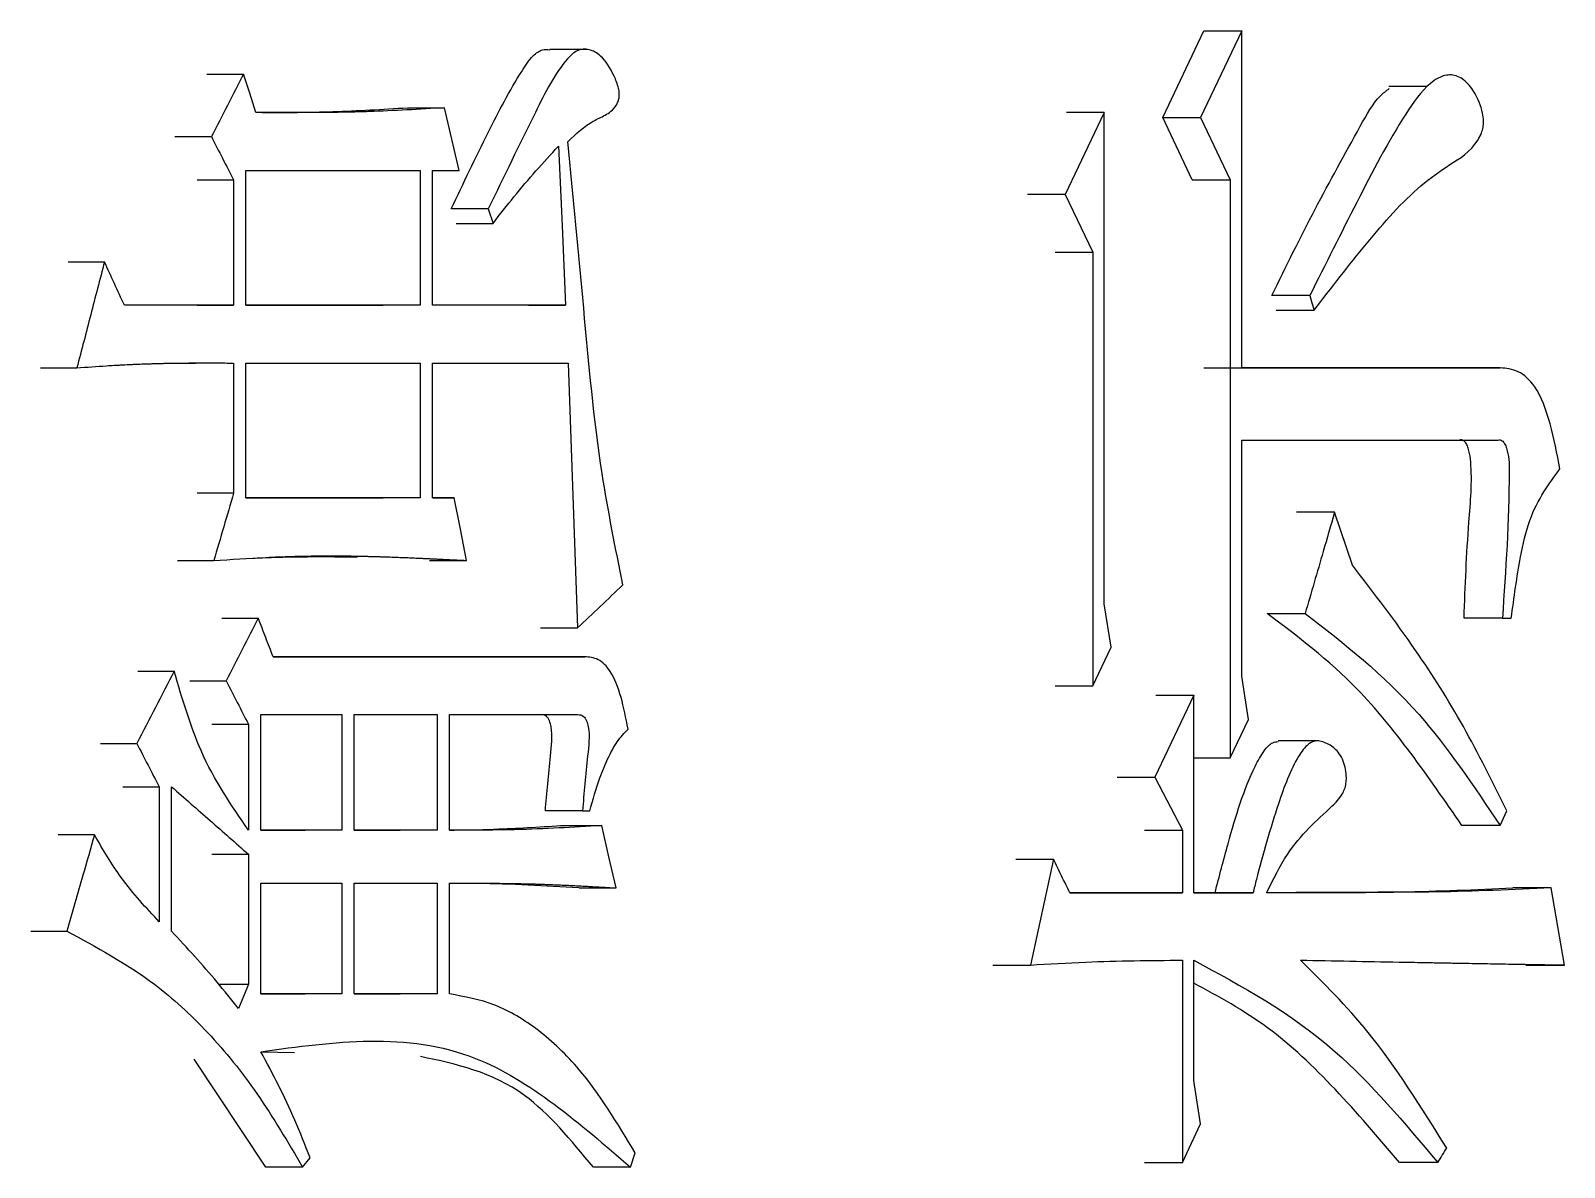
# Model space of a CAD drawing. Header units: millimetres. Extents: x 1890 to 4327, y 775 to 2498.
# Drawn here: x 3072.499 to 3075.945, y 1123.607 to 1126.16 of the extents above; entities that cross this region are included whole.
import ezdxf

# ---------------------------------------------------------------- set-up
doc = ezdxf.new("R2010")
doc.units = ezdxf.units.MM

msp = doc.modelspace()

# ---------------------------------------------------------------- linework, layer by layer
at = {"color": 7, "linetype": 'Continuous', "lineweight": 25}
for p, q in [((3075.0423, 1125.9656), (3075.1344, 1126.1603)), ((3075.2197, 1126.1603), (3075.1275, 1125.9656)), ((3075.1344, 1126.1603), (3075.2197, 1126.1603)), ((3075.2197, 1125.4031), (3075.2197, 1126.1603)), ((3073.7493, 1126.1183), (3073.6656, 1126.1183)), ((3072.895, 1126.0629), (3072.9771, 1126.0629)), ((3075.6365, 1126.0348), (3075.5502, 1126.0348)), ((3073.3458, 1125.9872), (3073.4288, 1125.9872)), ((3074.9111, 1125.9764), (3074.823, 1125.7925)), ((3074.9111, 1125.9764), (3074.8263, 1125.9764)), ((3075.0423, 1125.9656), (3075.1275, 1125.9656)), ((3075.1088, 1125.825), (3075.0423, 1125.9656)), ((3075.1275, 1125.9656), (3075.1941, 1125.825)), ((3072.8229, 1125.9223), (3072.9049, 1125.9223)), ((3072.8729, 1125.825), (3072.9549, 1125.825)), ((3072.9549, 1125.825), (3072.9549, 1125.5437)), ((3072.9827, 1125.5437), (3072.9827, 1125.8466)), ((3072.9827, 1125.8466), (3073.3741, 1125.8466)), ((3073.3741, 1125.8466), (3073.3741, 1125.5437)), ((3073.4014, 1125.8466), (3073.4616, 1125.8466)), ((3073.4014, 1125.5437), (3073.4014, 1125.8466)), ((3075.1088, 1125.825), (3075.1941, 1125.825)), ((3075.1941, 1125.825), (3075.1941, 1124.5269)), ((3074.823, 1125.7925), (3074.7383, 1125.7925)), ((3074.823, 1125.7925), (3074.8852, 1125.6627)), ((3073.527, 1125.7601), (3073.4441, 1125.7601)), ((3073.527, 1125.7601), (3073.5379, 1125.7276)), ((3073.455, 1125.7276), (3073.5379, 1125.7276)), ((3074.8004, 1125.6627), (3074.8852, 1125.6627)), ((3072.5831, 1125.6411), (3072.6647, 1125.6411)), ((3072.9549, 1125.5437), (3072.7095, 1125.5437)), ((3072.8729, 1125.5437), (3072.9549, 1125.5437)), ((3073.3741, 1125.5437), (3072.9827, 1125.5437)), ((3072.9827, 1125.5437), (3073.2912, 1125.5437)), ((3073.3741, 1125.5437), (3073.2914, 1125.5437)), ((3073.7008, 1125.5437), (3073.4014, 1125.5437)), ((3073.6177, 1125.5437), (3073.7008, 1125.5437)), ((3075.3725, 1125.5653), (3075.2871, 1125.5653)), ((3075.2972, 1125.5328), (3075.3827, 1125.5328)), ((3072.5214, 1125.4031), (3072.6029, 1125.4031)), ((3072.8725, 1125.4139), (3072.8543, 1125.4138)), ((3072.9549, 1125.4139), (3072.9549, 1125.1218)), ((3072.9827, 1125.111), (3072.9827, 1125.4139)), ((3072.9827, 1125.4139), (3073.3741, 1125.4139)), ((3073.3741, 1125.4139), (3073.3741, 1125.111)), ((3073.4014, 1125.4139), (3073.7062, 1125.4139)), ((3073.4014, 1125.111), (3073.4014, 1125.4139)), ((3075.1344, 1125.4031), (3075.7143, 1125.4031)), ((3075.8004, 1125.4031), (3075.2197, 1125.4031)), ((3075.7143, 1125.4031), (3075.8004, 1125.4031)), ((3075.2197, 1125.2408), (3075.7954, 1125.2409)), ((3075.2197, 1124.7108), (3075.2197, 1125.2408)), ((3075.7094, 1125.2409), (3075.7954, 1125.2409)), ((3072.9549, 1125.1218), (3072.8729, 1125.1218)), ((3073.3741, 1125.111), (3072.9827, 1125.111)), ((3072.9827, 1125.111), (3073.2912, 1125.111)), ((3073.3741, 1125.111), (3073.2914, 1125.111)), ((3073.4506, 1125.111), (3073.4014, 1125.111)), ((3073.4014, 1125.111), (3073.4506, 1125.111)), ((3075.4283, 1125.0786), (3075.3428, 1125.0786)), ((3075.4688, 1124.9596), (3075.4283, 1125.0786)), ((3072.8285, 1124.9704), (3072.9104, 1124.9704)), ((3073.3951, 1124.9704), (3073.4779, 1124.9704)), ((3074.9266, 1124.7757), (3074.9111, 1124.8731)), ((3072.9283, 1124.8406), (3073.0104, 1124.8406)), ((3073.6447, 1124.819), (3073.7278, 1124.819)), ((3075.2769, 1124.8514), (3075.3623, 1124.8514)), ((3075.8054, 1124.8406), (3075.7193, 1124.8406)), ((3075.8054, 1124.8406), (3075.8253, 1124.8406)), ((3073.0436, 1124.754), (3073.6607, 1124.754)), ((3073.7441, 1124.754), (3073.0436, 1124.754)), ((3073.6607, 1124.754), (3073.7441, 1124.754)), ((3074.8852, 1124.6892), (3074.9266, 1124.7757)), ((3072.7394, 1124.7215), (3072.8213, 1124.7215)), ((3072.8562, 1124.7), (3072.9382, 1124.7)), ((3074.8004, 1124.6892), (3074.8852, 1124.6892)), ((3075.235, 1124.6134), (3075.2197, 1124.7108)), ((3075.1121, 1124.6675), (3075.0247, 1124.4836)), ((3075.027, 1124.6675), (3075.1121, 1124.6675)), ((3075.1121, 1124.224), (3075.1121, 1124.6675)), ((3073.0159, 1124.3646), (3073.0159, 1124.6242)), ((3073.0159, 1124.6242), (3073.1983, 1124.6242)), ((3073.1983, 1124.6242), (3073.1983, 1124.3646)), ((3073.2258, 1124.3646), (3073.2258, 1124.6242)), ((3073.2258, 1124.6242), (3073.4124, 1124.6242)), ((3073.4124, 1124.6242), (3073.4124, 1124.3646)), ((3073.4397, 1124.6242), (3073.7278, 1124.6242)), ((3073.4397, 1124.3646), (3073.4397, 1124.6242)), ((3075.1941, 1124.5269), (3075.235, 1124.6134)), ((3072.9061, 1124.6026), (3072.9882, 1124.6026)), ((3072.9882, 1124.6026), (3072.9882, 1124.3646)), ((3072.6558, 1124.5593), (3072.7375, 1124.5593)), ((3075.3874, 1124.5651), (3075.3013, 1124.5651)), ((3075.1121, 1124.5269), (3075.1941, 1124.5269)), ((3074.9397, 1124.4836), (3075.0247, 1124.4836)), ((3075.0247, 1124.4836), (3075.0864, 1124.3646)), ((3072.706, 1124.462), (3072.7878, 1124.462)), ((3072.7878, 1124.462), (3072.7878, 1124.1591)), ((3072.8157, 1124.1375), (3072.8157, 1124.462)), ((3073.7386, 1124.4079), (3073.6555, 1124.4079)), ((3073.7386, 1124.4079), (3073.7549, 1124.4079)), ((3075.8003, 1124.3754), (3075.8153, 1124.4079)), ((3073.6984, 1124.3754), (3073.7819, 1124.3754)), ((3075.8003, 1124.3754), (3075.7143, 1124.3754)), ((3072.6422, 1124.3538), (3072.5607, 1124.3538)), ((3073.1983, 1124.3646), (3073.0159, 1124.3646)), ((3073.0159, 1124.3646), (3073.1156, 1124.3646)), ((3073.1983, 1124.3646), (3073.1159, 1124.3646)), ((3073.4124, 1124.3646), (3073.2258, 1124.3646)), ((3073.2258, 1124.3646), (3073.3294, 1124.3646)), ((3073.4124, 1124.3646), (3073.3297, 1124.3646)), ((3075.0013, 1124.3646), (3075.0864, 1124.3646)), ((3075.0864, 1124.3646), (3075.0864, 1124.224)), ((3072.9061, 1124.3105), (3072.9882, 1124.3105)), ((3072.9882, 1124.3105), (3072.9882, 1124.0185)), ((3074.7123, 1124.2997), (3074.797, 1124.2997)), ((3074.797, 1124.2997), (3074.745, 1124.0618)), ((3073.0159, 1123.9968), (3073.0159, 1124.2456)), ((3073.0159, 1124.2456), (3073.1983, 1124.2456)), ((3073.1983, 1124.2456), (3073.1983, 1123.9968)), ((3073.2258, 1123.9968), (3073.2258, 1124.2456)), ((3073.2258, 1124.2456), (3073.4124, 1124.2456)), ((3073.4124, 1124.2456), (3073.4124, 1123.9968)), ((3073.4397, 1123.9968), (3073.4397, 1124.2456)), ((3073.7309, 1124.2348), (3073.8142, 1124.2348)), ((3075.9148, 1124.2349), (3075.8286, 1124.2349)), ((3075.9446, 1124.0618), (3075.9148, 1124.2349)), ((3075.0864, 1124.224), (3074.8334, 1124.224)), ((3074.8334, 1124.224), (3075.0013, 1124.224)), ((3075.0013, 1124.224), (3075.0864, 1124.224)), ((3075.2452, 1124.224), (3075.1121, 1124.224)), ((3075.1121, 1124.224), (3075.1599, 1124.224)), ((3075.1599, 1124.224), (3075.2452, 1124.224)), ((3072.499, 1124.1375), (3072.5804, 1124.1375)), ((3074.6603, 1124.0618), (3074.745, 1124.0618)), ((3075.0864, 1124.0726), (3075.0864, 1123.6183)), ((3075.1121, 1123.8021), (3075.1121, 1124.0725)), ((3075.8583, 1124.0618), (3075.9446, 1124.0618)), ((3072.9219, 1124.0185), (3072.9882, 1124.0185)), ((3073.1983, 1123.9968), (3073.0159, 1123.9968)), ((3073.0159, 1123.9968), (3073.1156, 1123.9968)), ((3073.1983, 1123.9968), (3073.1159, 1123.9968)), ((3073.4124, 1123.9968), (3073.2258, 1123.9968)), ((3073.2258, 1123.9968), (3073.3294, 1123.9968)), ((3073.4124, 1123.9968), (3073.3297, 1123.9968)), ((3073.0917, 1123.8647), (3073.0165, 1123.8659)), ((3073.0274, 1123.6074), (3072.8666, 1123.8503)), ((3075.1275, 1123.7048), (3075.1121, 1123.8021)), ((3075.0864, 1123.6183), (3075.1275, 1123.7048)), ((3073.11, 1123.6074), (3073.1266, 1123.629)), ((3073.8466, 1123.6076), (3073.8573, 1123.6399)), ((3075.0013, 1123.6183), (3075.0864, 1123.6183)), ((3075.6602, 1123.6182), (3075.5744, 1123.6182)), ((3073.8466, 1123.6076), (3073.7633, 1123.6076))]:
    msp.add_line(p, q, dxfattribs=at)
at = {"color": 7, "linetype": 'Continuous', "lineweight": 25, "flags": 128}
for points in [[(3073.0049, 1125.9764), (3072.991, 1126.0197), (3072.9771, 1126.0629)], [(3073.4616, 1125.8466), (3073.4452, 1125.9169), (3073.4288, 1125.9872)], [(3074.9111, 1124.8731), (3074.9111, 1125.343), (3074.9111, 1125.9764)], [(3073.6845, 1125.9007), (3073.6927, 1125.7222), (3073.7008, 1125.5437)], [(3074.8852, 1125.6627), (3074.8852, 1125.1927), (3074.8852, 1124.6892)], [(3075.3725, 1125.5653), (3075.3776, 1125.5491), (3075.3827, 1125.5328)], [(3073.7062, 1125.4139), (3073.717, 1125.1164), (3073.7278, 1124.819)], [(3073.4779, 1124.9704), (3073.4643, 1125.0407), (3073.4506, 1125.111)], [(3073.8142, 1124.2348), (3073.7981, 1124.3051), (3073.7819, 1124.3754)], [(3072.9882, 1124.0185), (3072.9771, 1123.9914), (3072.966, 1123.9644)], [(3073.11, 1123.6074), (3073.0794, 1123.6074), (3073.0534, 1123.6074), (3073.0274, 1123.6074)]]:
    msp.add_lwpolyline(points, dxfattribs=at)
at = {"color": 7, "linetype": 'Continuous', "lineweight": 25}
for points, knots in [([(3073.4439, 1125.7601), (3073.4712, 1125.8177), (3073.5217, 1125.9245), (3073.5827, 1126.0402), (3073.6241, 1126.1028), (3073.6468, 1126.1193), (3073.6598, 1126.1179), (3073.6654, 1126.1173)], [0, 0, 0, 0, 0.413641, 0.765896, 0.87196, 0.944962, 1, 1, 1, 1]), ([(3073.7062, 1125.9115), (3073.7247, 1125.9288), (3073.7516, 1125.9537), (3073.7895, 1125.9694), (3073.8094, 1125.983), (3073.8187, 1126.0001), (3073.8212, 1126.0092), (3073.8217, 1126.0199), (3073.8187, 1126.0376), (3073.8058, 1126.0691), (3073.7841, 1126.1039), (3073.7538, 1126.1199), (3073.727, 1126.119), (3073.6823, 1126.0764), (3073.6186, 1125.9488), (3073.5621, 1125.8323), (3073.527, 1125.7601)], [0, 0, 0, 0, 0.116369, 0.168042, 0.220216, 0.232026, 0.241704, 0.251433, 0.264352, 0.29834, 0.371993, 0.42265, 0.473324, 0.517975, 0.701297, 1, 1, 1, 1]), ([(3072.9771, 1126.0629), (3072.9651, 1126.0395), (3072.941, 1125.9926), (3072.9169, 1125.9457), (3072.9049, 1125.9223)], [0, 0, 0, 0, 0.499999, 1, 1, 1, 1]), ([(3075.3827, 1125.5328), (3075.4215, 1125.5832), (3075.499, 1125.6839), (3075.6002, 1125.7986), (3075.6867, 1125.8607), (3075.7364, 1125.8887), (3075.7581, 1125.9281), (3075.7624, 1125.9431), (3075.7634, 1125.9589), (3075.7608, 1125.9789), (3075.7517, 1126.0068), (3075.7341, 1126.0367), (3075.7087, 1126.0596), (3075.6767, 1126.0634), (3075.6337, 1126.0392), (3075.5645, 1125.9417), (3075.4779, 1125.7751), (3075.4077, 1125.6353), (3075.3726, 1125.5653)], [0, 0, 0, 0, 0.14589, 0.291848, 0.364926, 0.43814, 0.449708, 0.457487, 0.465325, 0.474776, 0.490324, 0.518026, 0.54742, 0.577063, 0.617255, 0.685721, 0.842506, 1, 1, 1, 1]), ([(3075.2871, 1125.5653), (3075.3194, 1125.6308), (3075.384, 1125.7618), (3075.4656, 1125.9085), (3075.5198, 1126.0069), (3075.5444, 1126.0252), (3075.5511, 1126.0302)], [0, 0, 0, 0, 0.3897755, 0.7796017, 0.9393177, 1, 1, 1, 1]), ([(3073.4288, 1125.9872), (3073.3723, 1125.9838), (3073.3123, 1125.9802), (3073.2485, 1125.9782), (3073.2379, 1125.9779), (3073.2237, 1125.9775), (3073.2095, 1125.9772), (3073.1953, 1125.977), (3073.1846, 1125.9768), (3073.1704, 1125.9766), (3073.1562, 1125.9765), (3073.1419, 1125.9763), (3073.133, 1125.9763), (3073.1259, 1125.9763), (3073.1206, 1125.9762), (3073.1152, 1125.9762), (3073.1081, 1125.9762), (3073.101, 1125.9762), (3073.0938, 1125.9762), (3073.0885, 1125.9762), (3073.0813, 1125.9762), (3073.0742, 1125.9762), (3073.0671, 1125.9762), (3073.0617, 1125.9762), (3073.0546, 1125.9762), (3073.0474, 1125.9762), (3073.0403, 1125.9763), (3073.0349, 1125.9763), (3073.0305, 1125.9763), (3073.026, 1125.9763), (3073.0224, 1125.9763), (3073.0189, 1125.9763), (3073.0162, 1125.9764), (3073.0135, 1125.9764), (3073.0097, 1125.9764), (3073.0068, 1125.9764), (3073.0049, 1125.9764)], [0, 0, 0, 0, 0.4019587, 0.4270807, 0.4522028, 0.4773248, 0.527569, 0.552691, 0.5778131, 0.6029351, 0.6531793, 0.6783013, 0.7034234, 0.7159844, 0.7285454, 0.7411064, 0.7536675, 0.7787895, 0.7913505, 0.8039115, 0.8164726, 0.8415946, 0.8541556, 0.8667167, 0.8792777, 0.9043997, 0.9169607, 0.9295218, 0.9420828, 0.9483633, 0.9609243, 0.9672048, 0.9734854, 0.9797659, 0.9860464, 1, 1, 1, 1]), ([(3073.0192, 1125.9763), (3073.072, 1125.9766), (3073.1814, 1125.9772), (3073.2898, 1125.9838), (3073.3458, 1125.9872)], [0, 0, 0, 0, 0.4830593, 1, 1, 1, 1]), ([(3072.9049, 1125.9223), (3072.9132, 1125.9061), (3072.9299, 1125.8736), (3072.9466, 1125.8412), (3072.9549, 1125.825)], [0, 0, 0, 0, 0.5, 1, 1, 1, 1]), ([(3073.5379, 1125.7276), (3073.5534, 1125.7477), (3073.585, 1125.7886), (3073.6341, 1125.8457), (3073.6677, 1125.8824), (3073.6845, 1125.9007)], [0, 0, 0, 0, 0.32693, 0.663295, 1, 1, 1, 1]), ([(3073.8295, 1124.9155), (3073.8128, 1124.9983), (3073.772, 1125.2), (3073.7416, 1125.5379), (3073.718, 1125.7869), (3073.7061, 1125.9115)], [0, 0, 0, 0, 0.258422, 0.628983, 1, 1, 1, 1]), ([(3072.6647, 1125.6411), (3072.6544, 1125.6014), (3072.6338, 1125.5221), (3072.6132, 1125.4427), (3072.6029, 1125.4031)], [0, 0, 0, 0, 0.499999, 1, 1, 1, 1]), ([(3072.7095, 1125.5437), (3072.702, 1125.5599), (3072.6871, 1125.5924), (3072.6722, 1125.6248), (3072.6647, 1125.6411)], [0, 0, 0, 0, 0.500001, 1, 1, 1, 1]), ([(3072.6029, 1125.4031), (3072.6252, 1125.4047), (3072.653, 1125.4067), (3072.6835, 1125.4086), (3072.6932, 1125.4091), (3072.7002, 1125.4095), (3072.7099, 1125.4101), (3072.721, 1125.4106), (3072.7321, 1125.4111), (3072.7432, 1125.4116), (3072.7542, 1125.412), (3072.7653, 1125.4123), (3072.7764, 1125.4126), (3072.7875, 1125.4129), (3072.7985, 1125.4132), (3072.8068, 1125.4133), (3072.8151, 1125.4134), (3072.8234, 1125.4136), (3072.8317, 1125.4137), (3072.8386, 1125.4137), (3072.8442, 1125.4138), (3072.8483, 1125.4138), (3072.8538, 1125.4139), (3072.8594, 1125.4139), (3072.8649, 1125.4139), (3072.8704, 1125.4139), (3072.8759, 1125.414), (3072.8814, 1125.414), (3072.887, 1125.414), (3072.8925, 1125.414), (3072.898, 1125.414), (3072.9035, 1125.414), (3072.909, 1125.414), (3072.9145, 1125.414), (3072.9201, 1125.414), (3072.9256, 1125.414), (3072.9311, 1125.414), (3072.9366, 1125.4139), (3072.9421, 1125.4139), (3072.9487, 1125.4139), (3072.9525, 1125.4139), (3072.9549, 1125.4139)], [0, 0, 0, 0, 0.188751, 0.235938, 0.259532, 0.271329, 0.294923, 0.342111, 0.365705, 0.389298, 0.436486, 0.46008, 0.483674, 0.530861, 0.554455, 0.578049, 0.601643, 0.625237, 0.648831, 0.672424, 0.684221, 0.696018, 0.707815, 0.731409, 0.743206, 0.755003, 0.778597, 0.790394, 0.80219, 0.825784, 0.837581, 0.849378, 0.872972, 0.884769, 0.896566, 0.92016, 0.931957, 0.943753, 0.967347, 0.979144, 1, 1, 1, 1]), ([(3075.9347, 1125.176), (3075.9282, 1125.2105), (3075.9154, 1125.2784), (3075.8843, 1125.3614), (3075.8414, 1125.3991), (3075.814, 1125.4018), (3075.8004, 1125.4031)], [0, 0, 0, 0, 0.291823, 0.574939, 0.78881, 1, 1, 1, 1]), ([(3075.7193, 1124.8406), (3075.722, 1124.9124), (3075.7265, 1125.0291), (3075.7389, 1125.1557), (3075.7318, 1125.2133), (3075.7269, 1125.2279), (3075.7222, 1125.2367), (3075.7171, 1125.2409), (3075.7128, 1125.2418), (3075.7105, 1125.241), (3075.7094, 1125.2407)], [0, 0, 0, 0, 0.504472, 0.820051, 0.880672, 0.910958, 0.94026, 0.968978, 0.983953, 1, 1, 1, 1]), ([(3075.7954, 1125.2407), (3075.7971, 1125.2411), (3075.8002, 1125.242), (3075.8056, 1125.2394), (3075.8107, 1125.2329), (3075.8165, 1125.219), (3075.8206, 1125.197), (3075.8211, 1125.0681), (3075.8129, 1124.9498), (3075.8054, 1124.8406)], [0, 0, 0, 0, 0.022685, 0.043674, 0.07363, 0.104665, 0.167541, 0.232295, 1, 1, 1, 1]), ([(3075.8253, 1124.8406), (3075.8315, 1124.8869), (3075.8418, 1124.9626), (3075.8644, 1125.0631), (3075.8978, 1125.1262), (3075.9224, 1125.1595), (3075.9347, 1125.176)], [0, 0, 0, 0, 0.3486089, 0.5710474, 0.7872472, 1, 1, 1, 1]), ([(3075.4283, 1125.0786), (3075.4198, 1125.0492), (3075.4045, 1124.9967), (3075.3826, 1124.9209), (3075.3691, 1124.8746), (3075.3623, 1124.8514)], [0, 0, 0, 0, 0.387829, 0.693915, 1, 1, 1, 1]), ([(3072.9104, 1124.9704), (3072.9494, 1124.9728), (3072.9908, 1124.9754), (3073.0333, 1124.9775), (3073.0382, 1124.9777), (3073.0418, 1124.9779), (3073.0466, 1124.9781), (3073.0515, 1124.9783), (3073.0564, 1124.9785), (3073.06, 1124.9786), (3073.0649, 1124.9788), (3073.0697, 1124.979), (3073.0746, 1124.9792), (3073.0782, 1124.9793), (3073.0818, 1124.9794), (3073.0867, 1124.9795), (3073.0915, 1124.9797), (3073.0964, 1124.9798), (3073.1, 1124.9799), (3073.1049, 1124.98), (3073.1097, 1124.9801), (3073.1146, 1124.9802), (3073.1182, 1124.9803), (3073.1255, 1124.9804), (3073.1509, 1124.9808), (3073.1763, 1124.9808), (3073.198, 1124.9807), (3073.2016, 1124.9806), (3073.2065, 1124.9806), (3073.2113, 1124.9805), (3073.2161, 1124.9805), (3073.2198, 1124.9804), (3073.2246, 1124.9804), (3073.2294, 1124.9803), (3073.2342, 1124.9802), (3073.2379, 1124.9801), (3073.2415, 1124.98), (3073.2463, 1124.9799), (3073.2511, 1124.9798), (3073.2559, 1124.9797), (3073.2596, 1124.9796), (3073.2644, 1124.9795), (3073.2692, 1124.9794), (3073.274, 1124.9792), (3073.2776, 1124.9791), (3073.2812, 1124.979), (3073.2861, 1124.9789), (3073.2909, 1124.9787), (3073.2957, 1124.9786), (3073.2993, 1124.9784), (3073.3041, 1124.9783), (3073.3089, 1124.9781), (3073.3137, 1124.9779), (3073.3174, 1124.9778), (3073.3222, 1124.9776), (3073.327, 1124.9774), (3073.3318, 1124.9772), (3073.3354, 1124.9771), (3073.339, 1124.977), (3073.3438, 1124.9768), (3073.3486, 1124.9766), (3073.3534, 1124.9764), (3073.357, 1124.9762), (3073.3618, 1124.976), (3073.3666, 1124.9758), (3073.3714, 1124.9756), (3073.375, 1124.9754), (3073.3786, 1124.9753), (3073.3834, 1124.975), (3073.3882, 1124.9748), (3073.393, 1124.9746), (3073.3966, 1124.9744), (3073.4014, 1124.9742), (3073.4062, 1124.974), (3073.411, 1124.9737), (3073.4146, 1124.9736), (3073.4182, 1124.9734), (3073.423, 1124.9732), (3073.4278, 1124.9729), (3073.4326, 1124.9727), (3073.4362, 1124.9725), (3073.441, 1124.9723), (3073.4458, 1124.972), (3073.4505, 1124.9718), (3073.4541, 1124.9716), (3073.4577, 1124.9714), (3073.4625, 1124.9712), (3073.4673, 1124.9709), (3073.4728, 1124.9707), (3073.476, 1124.9705), (3073.4779, 1124.9704)], [0, 0, 0, 0, 0.204304, 0.217073, 0.223457, 0.229841, 0.236226, 0.248995, 0.255379, 0.261764, 0.268148, 0.280917, 0.287302, 0.293686, 0.300071, 0.306455, 0.319224, 0.325609, 0.331993, 0.338378, 0.351147, 0.357531, 0.363915, 0.3703, 0.395838, 0.497991, 0.504375, 0.51076, 0.517144, 0.529913, 0.536298, 0.542682, 0.549067, 0.561836, 0.56822, 0.574605, 0.580989, 0.587374, 0.600143, 0.606527, 0.612912, 0.619296, 0.632065, 0.638449, 0.644834, 0.651218, 0.657603, 0.670372, 0.676756, 0.683141, 0.689525, 0.702294, 0.708679, 0.715063, 0.721448, 0.734217, 0.740601, 0.746986, 0.75337, 0.759755, 0.772523, 0.778908, 0.785292, 0.791677, 0.804446, 0.81083, 0.817215, 0.823599, 0.829984, 0.842753, 0.849137, 0.855522, 0.861906, 0.874675, 0.88106, 0.887444, 0.893828, 0.900213, 0.912982, 0.919366, 0.925751, 0.932135, 0.944904, 0.951289, 0.957673, 0.964058, 0.970442, 0.983211, 0.989596, 1, 1, 1, 1]), ([(3072.9989, 1124.9757), (3073.0048, 1124.976), (3073.0261, 1124.977), (3073.1449, 1124.98), (3073.2005, 1124.9787), (3073.2326, 1124.9779)], [0, 0, 0, 0, 0.138746, 0.50373, 1, 1, 1, 1]), ([(3075.8153, 1124.4079), (3075.7834, 1124.4723), (3075.7197, 1124.6012), (3075.6032, 1124.7846), (3075.5168, 1124.8971), (3075.4688, 1124.9596)], [0, 0, 0, 0, 0.30776, 0.615622, 1, 1, 1, 1]), ([(3073.7278, 1124.819), (3073.7448, 1124.835), (3073.7787, 1124.8672), (3073.8126, 1124.8994), (3073.8295, 1124.9155)], [0, 0, 0, 0, 0.4999992, 1, 1, 1, 1]), ([(3073.0104, 1124.8406), (3072.9984, 1124.8171), (3072.9743, 1124.7703), (3072.9503, 1124.7234), (3072.9382, 1124.7)], [0, 0, 0, 0, 0.499999, 1, 1, 1, 1]), ([(3073.0436, 1124.754), (3073.0381, 1124.7685), (3073.027, 1124.7973), (3073.0159, 1124.8262), (3073.0104, 1124.8406)], [0, 0, 0, 0, 0.499999, 1, 1, 1, 1]), ([(3075.7143, 1124.3754), (3075.6385, 1124.4854), (3075.5039, 1124.6805), (3075.3459, 1124.7995), (3075.2769, 1124.8514)], [0, 0, 0, 0, 0.563236, 1, 1, 1, 1]), ([(3075.3623, 1124.8514), (3075.4501, 1124.7835), (3075.6079, 1124.6615), (3075.7412, 1124.4634), (3075.8003, 1124.3754)], [0, 0, 0, 0, 0.556366, 1, 1, 1, 1]), ([(3073.8412, 1124.5918), (3073.8315, 1124.6406), (3073.8181, 1124.7077), (3073.7746, 1124.7518), (3073.7542, 1124.7533), (3073.7441, 1124.754)], [0, 0, 0, 0, 0.574728, 0.788861, 1, 1, 1, 1]), ([(3072.8213, 1124.7215), (3072.8073, 1124.6945), (3072.7794, 1124.6404), (3072.7515, 1124.5864), (3072.7375, 1124.5593)], [0, 0, 0, 0, 0.499999, 1, 1, 1, 1]), ([(3072.9882, 1124.3646), (3072.9499, 1124.4201), (3072.8809, 1124.5202), (3072.8396, 1124.6595), (3072.8213, 1124.7215)], [0, 0, 0, 0, 0.5548825, 1, 1, 1, 1]), ([(3072.9382, 1124.7), (3072.9466, 1124.6837), (3072.9632, 1124.6513), (3072.9799, 1124.6188), (3072.9882, 1124.6026)], [0, 0, 0, 0, 0.499999, 1, 1, 1, 1]), ([(3073.6553, 1124.4079), (3073.6588, 1124.4485), (3073.6641, 1124.5102), (3073.6726, 1124.5813), (3073.665, 1124.611), (3073.6567, 1124.6235), (3073.6492, 1124.624), (3073.6445, 1124.6243)], [0, 0, 0, 0, 0.509608, 0.773823, 0.838368, 0.899921, 1, 1, 1, 1]), ([(3073.7278, 1124.6243), (3073.7325, 1124.624), (3073.7401, 1124.6235), (3073.7483, 1124.611), (3073.756, 1124.5813), (3073.7475, 1124.5102), (3073.7422, 1124.4485), (3073.7386, 1124.4079)], [0, 0, 0, 0, 0.100185, 0.161773, 0.226321, 0.490481, 1, 1, 1, 1]), ([(3073.7549, 1124.4079), (3073.7622, 1124.4331), (3073.7741, 1124.4743), (3073.7953, 1124.526), (3073.816, 1124.5649), (3073.8328, 1124.5829), (3073.8412, 1124.5918)], [0, 0, 0, 0, 0.346429, 0.567932, 0.786121, 1, 1, 1, 1]), ([(3072.7375, 1124.5593), (3072.7459, 1124.5431), (3072.7627, 1124.5106), (3072.7794, 1124.4782), (3072.7878, 1124.462)], [0, 0, 0, 0, 0.499999, 1, 1, 1, 1]), ([(3075.1599, 1124.224), (3075.1694, 1124.2608), (3075.1951, 1124.3599), (3075.2296, 1124.4733), (3075.2682, 1124.5417), (3075.2862, 1124.5621), (3075.2974, 1124.5633), (3075.3014, 1124.5637)], [0, 0, 0, 0, 0.274753, 0.74027, 0.857797, 0.948519, 1, 1, 1, 1]), ([(3075.2758, 1124.224), (3075.2907, 1124.2542), (3075.3323, 1124.3383), (3075.3965, 1124.393), (3075.4422, 1124.4373), (3075.4521, 1124.4588), (3075.4548, 1124.4726), (3075.455, 1124.4888), (3075.4524, 1124.5068), (3075.4462, 1124.5256), (3075.4341, 1124.5449), (3075.4143, 1124.5587), (3075.3914, 1124.5685), (3075.367, 1124.5585), (3075.3343, 1124.5146), (3075.2954, 1124.4087), (3075.2649, 1124.3022), (3075.2477, 1124.2339), (3075.2452, 1124.224)], [0, 0, 0, 0, 0.11687, 0.3258, 0.377744, 0.393029, 0.405901, 0.418726, 0.438143, 0.45802, 0.48112, 0.522189, 0.572441, 0.606763, 0.655286, 0.785224, 0.968955, 1, 1, 1, 1]), ([(3072.8157, 1124.462), (3072.8445, 1124.4367), (3072.9021, 1124.3863), (3072.9595, 1124.3358), (3072.9882, 1124.3105)], [0, 0, 0, 0, 0.5, 1, 1, 1, 1]), ([(3073.7819, 1124.3754), (3073.7176, 1124.3713), (3073.6503, 1124.367), (3073.581, 1124.3657), (3073.5748, 1124.3655), (3073.5702, 1124.3655), (3073.5655, 1124.3654), (3073.5609, 1124.3653), (3073.5547, 1124.3652), (3073.5485, 1124.3651), (3073.5423, 1124.3651), (3073.5376, 1124.365), (3073.533, 1124.365), (3073.5283, 1124.3649), (3073.5236, 1124.3649), (3073.5174, 1124.3649), (3073.5112, 1124.3648), (3073.505, 1124.3648), (3073.5004, 1124.3648), (3073.4957, 1124.3647), (3073.491, 1124.3647), (3073.4864, 1124.3647), (3073.4802, 1124.3647), (3073.4739, 1124.3647), (3073.4677, 1124.3647), (3073.463, 1124.3647), (3073.4584, 1124.3646), (3073.4537, 1124.3646), (3073.4475, 1124.3646), (3073.4428, 1124.3646), (3073.4397, 1124.3646)], [0, 0, 0, 0, 0.565918, 0.593048, 0.606612, 0.620177, 0.633741, 0.647306, 0.66087, 0.688, 0.701564, 0.715129, 0.728693, 0.742258, 0.755822, 0.769387, 0.796516, 0.810081, 0.823645, 0.83721, 0.850774, 0.864339, 0.877904, 0.905033, 0.918597, 0.932162, 0.945726, 0.959291, 0.972856, 1, 1, 1, 1]), ([(3073.4397, 1124.365), (3073.4445, 1124.365), (3073.4816, 1124.3651), (3073.5681, 1124.3673), (3073.6493, 1124.3724), (3073.6984, 1124.3754)], [0, 0, 0, 0, 0.054827, 0.428472, 1, 1, 1, 1]), ([(3072.6422, 1124.3538), (3072.6336, 1124.3237), (3072.619, 1124.2725), (3072.5984, 1124.2004), (3072.5864, 1124.1585), (3072.5804, 1124.1375)], [0, 0, 0, 0, 0.417945, 0.708972, 1, 1, 1, 1]), ([(3072.7878, 1124.1591), (3072.7585, 1124.1901), (3072.7059, 1124.2457), (3072.6618, 1124.3207), (3072.6422, 1124.3538)], [0, 0, 0, 0, 0.557716, 1, 1, 1, 1]), ([(3074.8334, 1124.224), (3074.8273, 1124.2366), (3074.8152, 1124.2619), (3074.8031, 1124.2871), (3074.797, 1124.2997)], [0, 0, 0, 0, 0.499999, 1, 1, 1, 1]), ([(3073.4397, 1124.2456), (3073.4409, 1124.2456), (3073.4433, 1124.2456), (3073.4469, 1124.2456), (3073.4505, 1124.2456), (3073.4535, 1124.2456), (3073.4577, 1124.2456), (3073.462, 1124.2456), (3073.468, 1124.2456), (3073.4728, 1124.2456), (3073.4788, 1124.2456), (3073.4848, 1124.2456), (3073.4908, 1124.2456), (3073.4968, 1124.2456), (3073.5028, 1124.2456), (3073.5088, 1124.2456), (3073.5148, 1124.2455), (3073.5196, 1124.2455), (3073.5256, 1124.2455), (3073.5316, 1124.2454), (3073.5376, 1124.2454), (3073.5436, 1124.2454), (3073.5496, 1124.2453), (3073.5556, 1124.2452), (3073.5616, 1124.2452), (3073.5676, 1124.2451), (3073.5736, 1124.245), (3073.5796, 1124.2449), (3073.5844, 1124.2449), (3073.5903, 1124.2448), (3073.5963, 1124.2446), (3073.6023, 1124.2445), (3073.6083, 1124.2444), (3073.6143, 1124.2443), (3073.6203, 1124.2441), (3073.6262, 1124.2439), (3073.631, 1124.2438), (3073.637, 1124.2436), (3073.643, 1124.2434), (3073.6489, 1124.2432), (3073.6549, 1124.243), (3073.6609, 1124.2428), (3073.6669, 1124.2426), (3073.6728, 1124.2423), (3073.6788, 1124.2421), (3073.6848, 1124.2418), (3073.6907, 1124.2416), (3073.6955, 1124.2413), (3073.7014, 1124.2411), (3073.7074, 1124.2408), (3073.7134, 1124.2405), (3073.7193, 1124.2402), (3073.7253, 1124.2399), (3073.7312, 1124.2396), (3073.7372, 1124.2392), (3073.7419, 1124.239), (3073.7479, 1124.2387), (3073.7538, 1124.2383), (3073.761, 1124.2379), (3073.7669, 1124.2376), (3073.7729, 1124.2372), (3073.7776, 1124.237), (3073.7836, 1124.2366), (3073.7895, 1124.2363), (3073.7955, 1124.2359), (3073.8014, 1124.2356), (3073.8072, 1124.2352), (3073.8119, 1124.235), (3073.8142, 1124.2348)], [0, 0, 0, 0, 0.009575, 0.019151, 0.028726, 0.038301, 0.043088, 0.062238, 0.071814, 0.090964, 0.100539, 0.119689, 0.138839, 0.148414, 0.167565, 0.186715, 0.19629, 0.21544, 0.225015, 0.244165, 0.263315, 0.272891, 0.292041, 0.311191, 0.320766, 0.339916, 0.359066, 0.368641, 0.387792, 0.397367, 0.416517, 0.435667, 0.445242, 0.464392, 0.483543, 0.493118, 0.512268, 0.521843, 0.540993, 0.560143, 0.569718, 0.588869, 0.608019, 0.617594, 0.636744, 0.655894, 0.665469, 0.68462, 0.694195, 0.713345, 0.732495, 0.74207, 0.76122, 0.780371, 0.789946, 0.809096, 0.818671, 0.837821, 0.856971, 0.876121, 0.885697, 0.904847, 0.914422, 0.933572, 0.952722, 0.962297, 0.981149, 1, 1, 1, 1]), ([(3073.7308, 1124.2348), (3073.6927, 1124.2372), (3073.6167, 1124.2419), (3073.5196, 1124.2451), (3073.4604, 1124.2452), (3073.4397, 1124.2452)], [0, 0, 0, 0, 0.393796, 0.787608, 1, 1, 1, 1]), ([(3075.9148, 1124.2349), (3075.8288, 1124.231), (3075.6998, 1124.2253), (3075.5584, 1124.2252), (3075.4984, 1124.2249), (3075.4765, 1124.2248), (3075.4629, 1124.2247), (3075.452, 1124.2247), (3075.441, 1124.2246), (3075.4301, 1124.2246), (3075.4191, 1124.2246), (3075.4109, 1124.2245), (3075.4027, 1124.2245), (3075.3917, 1124.2244), (3075.3808, 1124.2244), (3075.3698, 1124.2244), (3075.3616, 1124.2243), (3075.3506, 1124.2243), (3075.341, 1124.2243), (3075.3327, 1124.2242), (3075.3286, 1124.2242), (3075.3245, 1124.2242), (3075.319, 1124.2242), (3075.3135, 1124.2242), (3075.308, 1124.2241), (3075.3039, 1124.2241), (3075.2984, 1124.2241), (3075.2929, 1124.2241), (3075.2874, 1124.2241), (3075.2821, 1124.224), (3075.2783, 1124.224), (3075.2758, 1124.224)], [0, 0, 0, 0, 0.408156, 0.61223, 0.663248, 0.688757, 0.714266, 0.727021, 0.739776, 0.765285, 0.778039, 0.790794, 0.803548, 0.816303, 0.841812, 0.854567, 0.867321, 0.880076, 0.905585, 0.911962, 0.918339, 0.924717, 0.931094, 0.943848, 0.950226, 0.956603, 0.96298, 0.975735, 0.982112, 0.988489, 1, 1, 1, 1]), ([(3075.276, 1124.2243), (3075.2914, 1124.2244), (3075.3924, 1124.2248), (3075.5773, 1124.224), (3075.7448, 1124.2312), (3075.8286, 1124.2349)], [0, 0, 0, 0, 0.082726, 0.541325, 1, 1, 1, 1]), ([(3072.5804, 1124.1375), (3072.6469, 1124.1019), (3072.7569, 1124.043), (3072.8991, 1123.9137), (3073.0111, 1123.7751), (3073.0769, 1123.6635), (3073.11, 1123.6074)], [0, 0, 0, 0, 0.335049, 0.554128, 0.775717, 1, 1, 1, 1]), ([(3072.966, 1123.9644), (3072.9501, 1123.9841), (3072.9177, 1124.0243), (3072.8675, 1124.0817), (3072.833, 1124.1189), (3072.8157, 1124.1375)], [0, 0, 0, 0, 0.325438, 0.662606, 1, 1, 1, 1]), ([(3074.745, 1124.0618), (3074.7865, 1124.0642), (3074.8644, 1124.0689), (3074.9782, 1124.0719), (3075.0503, 1124.0723), (3075.0864, 1124.0726)], [0, 0, 0, 0, 0.362921, 0.681445, 1, 1, 1, 1]), ([(3075.1121, 1124.0725), (3075.2206, 1124.014), (3075.4154, 1123.909), (3075.5851, 1123.7075), (3075.6602, 1123.6182)], [0, 0, 0, 0, 0.5569278, 1, 1, 1, 1]), ([(3075.6803, 1123.6507), (3075.6231, 1123.7421), (3075.5216, 1123.9044), (3075.4037, 1124.0214), (3075.3522, 1124.0726)], [0, 0, 0, 0, 0.562943, 1, 1, 1, 1]), ([(3075.3522, 1124.0726), (3075.426, 1124.0712), (3075.5045, 1124.0698), (3075.587, 1124.0682), (3075.6053, 1124.0679), (3075.6236, 1124.0676), (3075.6419, 1124.0672), (3075.6601, 1124.0669), (3075.6784, 1124.0666), (3075.6967, 1124.0662), (3075.7149, 1124.0659), (3075.7331, 1124.0656), (3075.7513, 1124.0653), (3075.7695, 1124.0649), (3075.7877, 1124.0646), (3075.8104, 1124.0642), (3075.8285, 1124.0639), (3075.8466, 1124.0636), (3075.8648, 1124.0632), (3075.8806, 1124.0629), (3075.8964, 1124.0627), (3075.9055, 1124.0625), (3075.9145, 1124.0623), (3075.9229, 1124.0622), (3075.9329, 1124.062), (3075.9407, 1124.0618), (3075.9446, 1124.0618)], [0, 0, 0, 0, 0.370203, 0.393341, 0.416478, 0.462753, 0.485891, 0.509029, 0.555304, 0.578441, 0.601579, 0.647854, 0.670992, 0.694129, 0.740405, 0.763542, 0.809817, 0.832955, 0.856093, 0.902368, 0.913937, 0.937074, 0.948643, 0.960212, 0.980106, 1, 1, 1, 1]), ([(3073.8573, 1123.6399), (3073.817, 1123.7064), (3073.7511, 1123.8152), (3073.641, 1123.9185), (3073.5425, 1123.9786), (3073.4739, 1123.9908), (3073.4397, 1123.9968)], [0, 0, 0, 0, 0.345958, 0.566155, 0.783835, 1, 1, 1, 1]), ([(3075.5744, 1123.6182), (3075.4785, 1123.7307), (3075.3334, 1123.9011), (3075.1682, 1123.9906), (3075.1121, 1124.021)], [0, 0, 0, 0, 0.660602, 1, 1, 1, 1]), ([(3073.0159, 1123.8671), (3073.1803, 1123.8897), (3073.4739, 1123.9302), (3073.7327, 1123.7062), (3073.8466, 1123.6076)], [0, 0, 0, 0, 0.559704, 1, 1, 1, 1]), ([(3073.1266, 1123.629), (3073.1155, 1123.6574), (3073.0934, 1123.7139), (3073.056, 1123.7928), (3073.0293, 1123.8423), (3073.0159, 1123.867)], [0, 0, 0, 0, 0.33532, 0.667027, 1, 1, 1, 1]), ([(3073.7631, 1123.6076), (3073.7131, 1123.6682), (3073.5966, 1123.8091), (3073.4554, 1123.839), (3073.375, 1123.856)], [0, 0, 0, 0, 0.430022, 1, 1, 1, 1]), ([(3075.6602, 1123.6182), (3075.6636, 1123.6236), (3075.6703, 1123.6345), (3075.677, 1123.6453), (3075.6803, 1123.6507)], [0, 0, 0, 0, 0.5, 1, 1, 1, 1])]:
    msp.add_open_spline(points, degree=3, knots=knots, dxfattribs=at)
msp.add_open_spline([(3072.9549, 1125.1218), (3072.9475, 1125.0966), (3072.9327, 1125.0461), (3072.9178, 1124.9956), (3072.9104, 1124.9704)], degree=3, dxfattribs=at)

doc.saveas('drawing.dxf')
